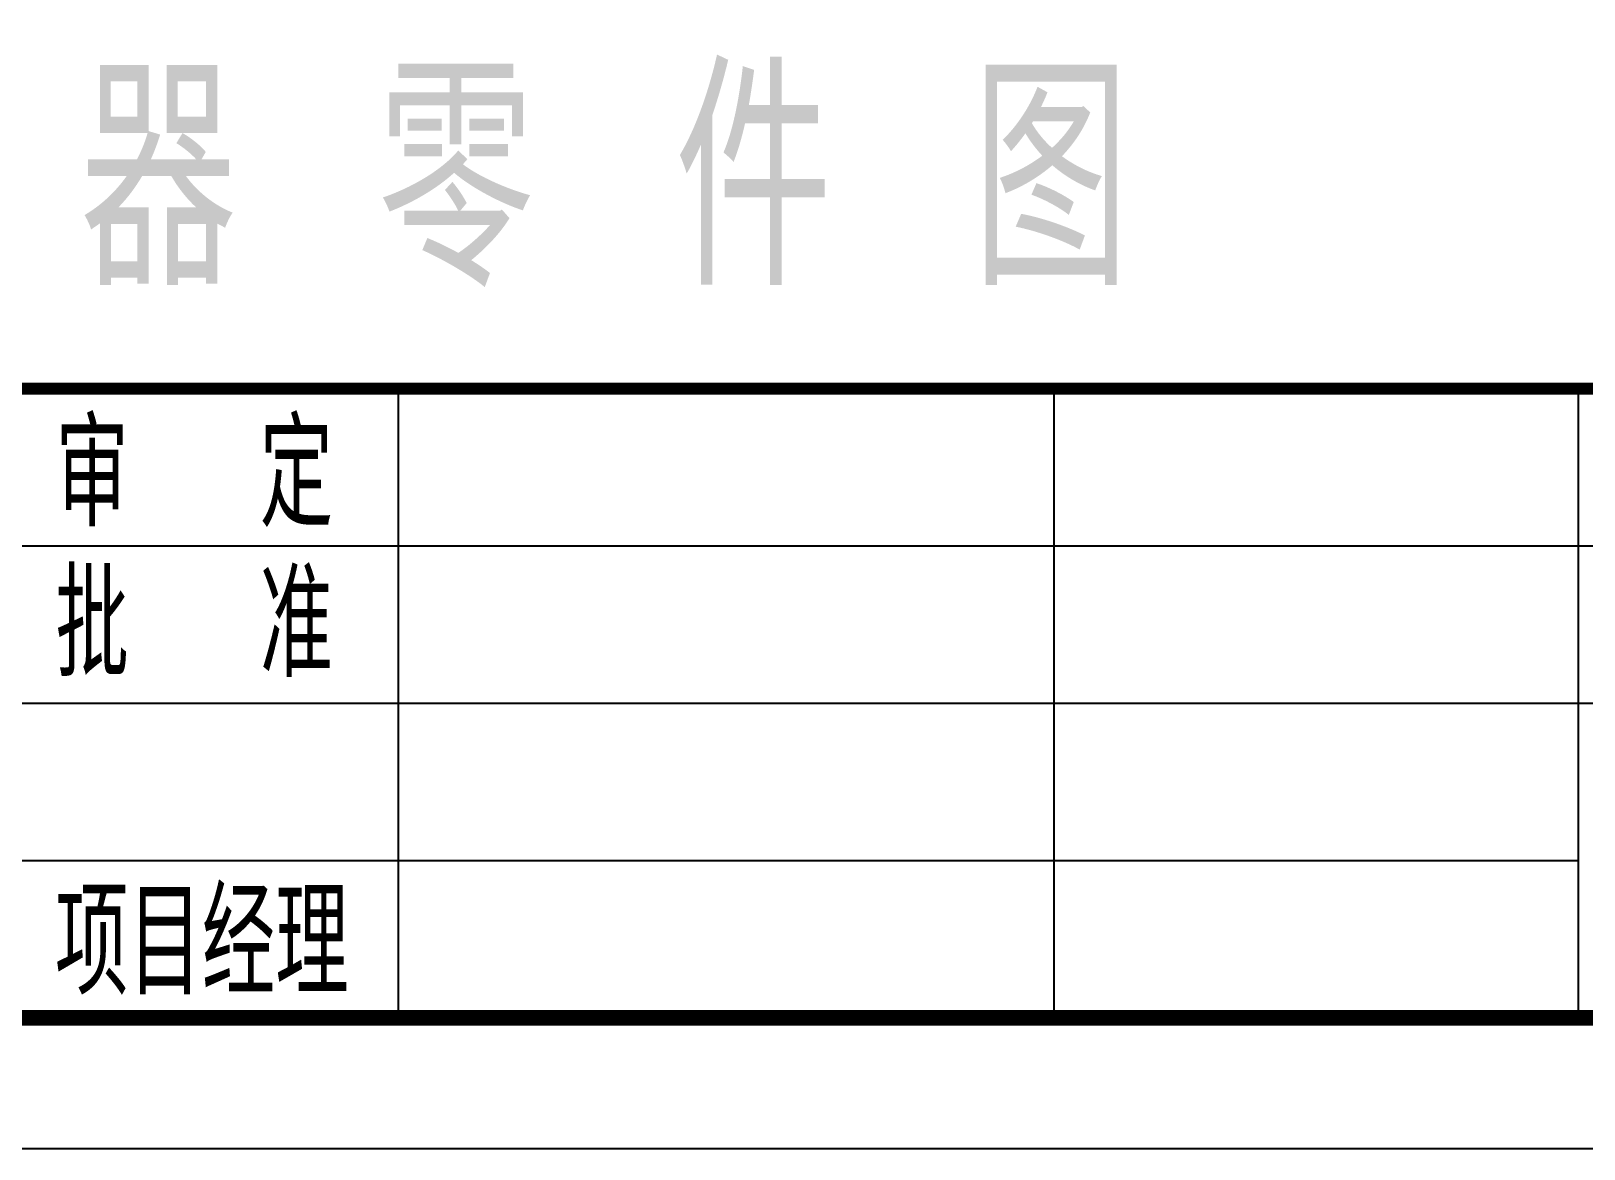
# Model space of a CAD drawing. Extents: x 2423 to 4272, y 1058 to 1658.
# Drawn here: x 4147.6 to 4206.8, y 1064 to 1106.6 of the extents above; entities that cross this region are included whole.
import ezdxf

# ---------------------------------------------------------------- set-up
doc = ezdxf.new("R2010")
doc.units = 0
doc.header["$LTSCALE"] = 9
doc.header["$MEASUREMENT"] = 0
doc.layers.add('1', color=2, linetype='CONTINUOUS')
doc.layers.add('2', color=1, linetype='CONTINUOUS')
doc.styles.add('HZ', font='txt', dxfattribs={"width": 0.75, "bigfont": 'hztxt'})

msp = doc.modelspace()

# ---------------------------------------------------------------- linework, layer by layer
at = {"layer": '1', "color": 2}
for p, q in [((4161.601, 1093.2), (4161.601, 1068.972)), ((4186.601, 1093.2), (4186.601, 1068.972)), ((4206.601, 1093.2), (4206.601, 1068.972)), ((4206.601, 1092.972), (4206.601, 1068.972)), ((4086.601, 1086.972), (4266.601, 1086.972)), ((4086.601, 1080.972), (4266.601, 1080.972)), ((4086.601, 1074.972), (4206.601, 1074.972))]:
    msp.add_line(p, q, dxfattribs=at)
at = {"layer": '1'}
msp.add_lwpolyline([(3851.601, 1063.972), (3851.601, 1360.972), (4271.601, 1360.972), (4271.601, 1063.972)], close=True, dxfattribs=at)
at = {"layer": '1', "color": 2, "const_width": 0.45}
msp.add_lwpolyline([(4266.601, 1092.972), (4086.601, 1092.972)], dxfattribs=at)
at = {"layer": '2'}
msp.add_line((4086.601, 1068.972), (4266.601, 1068.972), dxfattribs=at)
msp.add_line((4086.601, 1068.972), (4266.601, 1068.972), dxfattribs=at)
msp.add_line((4086.601, 1068.972), (4266.601, 1068.972), dxfattribs=at)
at = {"layer": '2', "const_width": 0.6}
msp.add_lwpolyline([(3876.601, 1068.972), (3876.601, 1355.972), (4266.601, 1355.972), (4266.601, 1068.972)], close=True, dxfattribs=at)
at = {"layer": '2', "color": 1, "const_width": 0.6}
msp.add_lwpolyline([(4266.601, 1068.972), (4266.601, 1128.972), (4086.601, 1128.972), (4086.601, 1068.972)], close=True, dxfattribs=at)

# ---------------------------------------------------------------- texts
at = {"layer": '1', "color": 2, "style": 'HZ'}
for s, height, width, p in [('尾 冷 器 零 件 图', 8, 0.75, (4126.758, 1096.923)), ('审  定', 4, 0.7, (4148.527, 1087.706)), ('批  准', 4, 0.7, (4148.527, 1081.972)), ('项目经理', 4, 0.7, (4148.511, 1069.844))]:
    msp.add_text(s, height=height, dxfattribs=dict(at, width=width)).set_placement(p)

doc.saveas('drawing.dxf')
